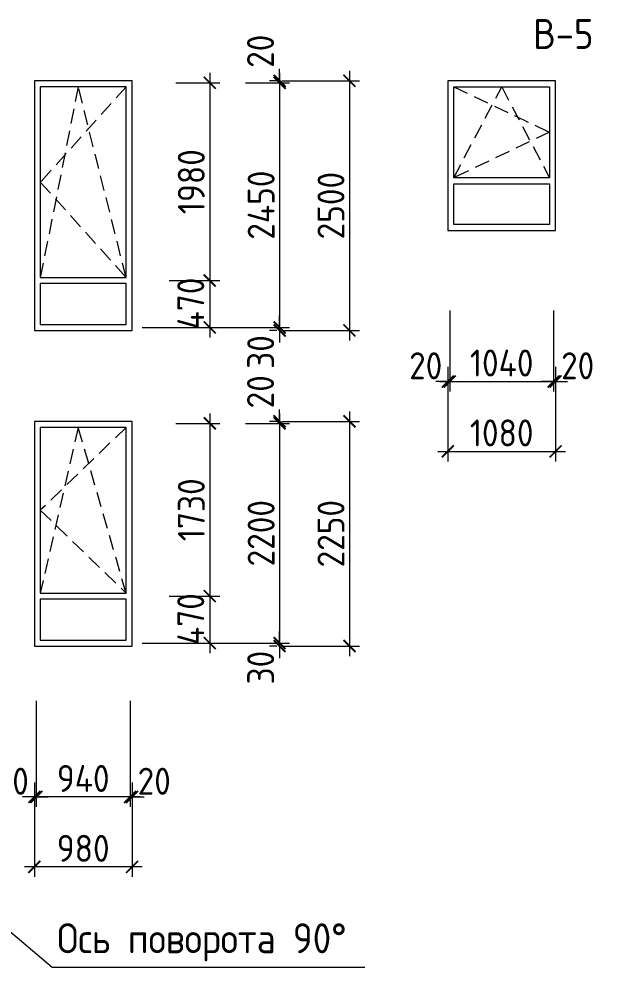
# Model space of a CAD drawing. Header units: millimetres. Extents: x 854812 to 1164625, y 589925 to 823301.
# Drawn here: x 1115268 to 1121073, y 589925 to 599419 of the extents above; entities that cross this region are included whole.
import ezdxf
from ezdxf.enums import TextEntityAlignment as Align

# ---------------------------------------------------------------- set-up
doc = ezdxf.new("R2010")
doc.units = ezdxf.units.MM
doc.linetypes.add('НЕВИДИМАЯX2', pattern=[0.75, 0.5, -0.25])
doc.layers.get('Defpoints').update_dxf_attribs({"color": 40})
for name, color, linetype, lineweight in [('АР_Марка_двери', 13, 'Continuous', 9), ('окна', 132, 'Continuous', 18), ('размеры', 215, 'Continuous', 13), ('текст', 7, 'Continuous', 13), ('УКАЗАТЕЛЬ', 6, 'Continuous', 13)]:
    doc.layers.add(name, color=color, linetype=linetype, lineweight=lineweight)
doc.styles.add('GOST 2.304', font='isocpeur.ttf', dxfattribs={"width": 0.9})
doc.dimstyles.new('1', dxfattribs={"dimscale": 100, "dimtxt": 2.7, "dimasz": 1.2, "dimexe": 1, "dimexo": 1, "dimgap": 0.5, "dimtad": 1, "dimdec": 0, "dimzin": 0, "dimdsep": 46, "dimtxsty": 'GOST 2.304', "dimblk": 'ARCHTICK', "dimcen": 0.09, "dimdle": 1, "dimclrd": 256, "dimclre": 256, "dimclrt": 7, "dimadec": 0, "dimazin": 0, "dimtfac": 1, "dimtdec": 0, "dimtmove": 1, "dimatfit": 3, "dimldrblk": 'ARCHTICK', "dimfxl": 100, "dimtolj": 1, "dimtzin": 0, "dimlwd": 5, "dimlwe": 5, "dimarcsym": 1})

# ---------------------------------------------------------------- blocks, each defined once
blk = doc.blocks.new('_ArchTick')
at = {"color": 0, "linetype": 'ByBlock', "const_width": 0.15}
blk.add_lwpolyline([(-0.5, -0.5), (0.5, 0.5)], dxfattribs=at)
blk = doc.blocks.new('*D876')
at = {"layer": 'Defpoints', "color": 0, "ltscale": 0.1}
for p in [(1115442.6, 592689.4, 0), (1116382.6, 592689.4, 0), (1115442.6, 591628.4)]:
    blk.add_point(p, dxfattribs=at)
at = {"layer": 'размеры', "lineweight": 5, "ltscale": 0.1}
for p, q in [((1115442.6, 592589.4), (1115442.6, 591528.4)), ((1116382.6, 592589.4), (1116382.6, 591528.4)), ((1116482.6, 591628.4), (1115342.6, 591628.4))]:
    blk.add_line(p, q, dxfattribs=at)
at = {"layer": 'размеры', "lineweight": 5, "ltscale": 0.1, "xscale": 120, "yscale": 120, "zscale": 120, "rotation": 180}
blk.add_blockref('_ArchTick', (1115442.6, 591628.4), dxfattribs=at)
at = {"layer": 'размеры', "lineweight": 5, "ltscale": 0.1, "xscale": 120, "yscale": 120, "zscale": 120}
blk.add_blockref('_ArchTick', (1116382.6, 591628.4), dxfattribs=at)
at = {"layer": 'размеры', "color": 7, "ltscale": 0.1, "insert": (1115912.6, 591813.4), "char_height": 270, "attachment_point": 5, "style": 'GOST 2.304'}
blk.add_mtext('\\A1;940', dxfattribs=at)
blk = doc.blocks.new('*D877')
at = {"layer": 'Defpoints', "color": 0, "ltscale": 0.1}
for p in [(1115422.6, 591739.4, 0), (1116402.6, 591739.4, 0), (1115422.6, 590928.4)]:
    blk.add_point(p, dxfattribs=at)
at = {"layer": 'размеры', "lineweight": 5, "ltscale": 0.1}
for p, q in [((1115422.6, 591639.4), (1115422.6, 590828.4)), ((1116402.6, 591639.4), (1116402.6, 590828.4)), ((1116502.6, 590928.4), (1115322.6, 590928.4))]:
    blk.add_line(p, q, dxfattribs=at)
at = {"layer": 'размеры', "lineweight": 5, "ltscale": 0.1, "xscale": 120, "yscale": 120, "zscale": 120, "rotation": 180}
blk.add_blockref('_ArchTick', (1115422.6, 590928.4), dxfattribs=at)
at = {"layer": 'размеры', "lineweight": 5, "ltscale": 0.1, "xscale": 120, "yscale": 120, "zscale": 120}
blk.add_blockref('_ArchTick', (1116402.6, 590928.4), dxfattribs=at)
at = {"layer": 'размеры', "color": 7, "ltscale": 0.1, "insert": (1115912.6, 591113.4), "char_height": 270, "attachment_point": 5, "style": 'GOST 2.304'}
blk.add_mtext('\\A1;980', dxfattribs=at)
blk = doc.blocks.new('*D878')
at = {"layer": 'Defpoints', "color": 0, "ltscale": 0.1}
for p in [(1116382.6, 591874.7), (1116402.6, 591874.7), (1116382.6, 591628.4)]:
    blk.add_point(p, dxfattribs=at)
at = {"layer": 'размеры', "lineweight": 5, "ltscale": 0.1}
for p, q in [((1116382.6, 591774.7), (1116382.6, 591528.4)), ((1116402.6, 591774.7), (1116402.6, 591528.4)), ((1116382.6, 591628.4), (1116262.6, 591628.4)), ((1116402.6, 591628.4), (1116382.6, 591628.4)), ((1116402.6, 591628.4), (1116522.6, 591628.4))]:
    blk.add_line(p, q, dxfattribs=at)
at = {"layer": 'размеры', "lineweight": 5, "ltscale": 0.1, "xscale": 120, "yscale": 120, "zscale": 120}
blk.add_blockref('_ArchTick', (1116382.6, 591628.4), dxfattribs=at)
at = {"layer": 'размеры', "lineweight": 5, "ltscale": 0.1, "xscale": 120, "yscale": 120, "zscale": 120, "rotation": 180}
blk.add_blockref('_ArchTick', (1116402.6, 591628.4), dxfattribs=at)
at = {"layer": 'размеры', "color": 7, "ltscale": 0.1, "insert": (1116624.1, 591785.8), "char_height": 270, "attachment_point": 5, "style": 'GOST 2.304'}
blk.add_mtext('\\A1;20', dxfattribs=at)
blk = doc.blocks.new('*D879')
at = {"layer": 'Defpoints', "color": 0, "ltscale": 0.1}
for p in [(1115422.6, 591874.7), (1115442.6, 591874.7), (1115442.6, 591628.4)]:
    blk.add_point(p, dxfattribs=at)
at = {"layer": 'размеры', "lineweight": 5, "ltscale": 0.1}
for p, q in [((1115422.6, 591774.7), (1115422.6, 591528.4)), ((1115442.6, 591774.7), (1115442.6, 591528.4)), ((1115422.6, 591628.4), (1115302.6, 591628.4)), ((1115422.6, 591628.4), (1115442.6, 591628.4)), ((1115442.6, 591628.4), (1115562.6, 591628.4))]:
    blk.add_line(p, q, dxfattribs=at)
at = {"layer": 'размеры', "lineweight": 5, "ltscale": 0.1, "xscale": 120, "yscale": 120, "zscale": 120}
blk.add_blockref('_ArchTick', (1115422.6, 591628.4), dxfattribs=at)
at = {"layer": 'размеры', "lineweight": 5, "ltscale": 0.1, "xscale": 120, "yscale": 120, "zscale": 120, "rotation": 180}
blk.add_blockref('_ArchTick', (1115442.6, 591628.4), dxfattribs=at)
at = {"layer": 'размеры', "color": 7, "ltscale": 0.1, "insert": (1115201.1, 591785.8), "char_height": 270, "attachment_point": 5, "style": 'GOST 2.304'}
blk.add_mtext('\\A1;20', dxfattribs=at)
blk = doc.blocks.new('*D880')
at = {"layer": 'Defpoints', "color": 0, "ltscale": 0.1}
for p in [(1117440.3, 598779.4), (1117102.6, 596329.4), (1117881, 596329.4)]:
    blk.add_point(p, dxfattribs=at)
at = {"layer": 'размеры', "lineweight": 5, "ltscale": 0.1}
for p, q in [((1117881, 598879.4), (1117881, 596229.4)), ((1117540.3, 598779.4), (1117981, 598779.4)), ((1117202.6, 596329.4), (1117981, 596329.4))]:
    blk.add_line(p, q, dxfattribs=at)
at = {"layer": 'размеры', "lineweight": 5, "ltscale": 0.1, "xscale": 120, "yscale": 120, "zscale": 120}
for p, rotation in [((1117881, 598779.4), 90), ((1117881, 596329.4), 270)]:
    blk.add_blockref('_ArchTick', p, dxfattribs=dict(at, rotation=rotation))
at = {"layer": 'размеры', "color": 7, "ltscale": 0.1, "insert": (1117696, 597554.4), "char_height": 270, "attachment_point": 5, "rotation": 90, "style": 'GOST 2.304'}
blk.add_mtext('\\A1;2450', dxfattribs=at)
blk = doc.blocks.new('*D881')
at = {"layer": 'Defpoints', "color": 0, "ltscale": 0.1}
for p in [(1117802.6, 598799.4), (1117802.6, 596299.4), (1118581, 596299.4)]:
    blk.add_point(p, dxfattribs=at)
at = {"layer": 'размеры', "lineweight": 5, "ltscale": 0.1}
for p, q in [((1118581, 598899.4), (1118581, 596199.4)), ((1117902.6, 598799.4), (1118681, 598799.4)), ((1117902.6, 596299.4), (1118681, 596299.4))]:
    blk.add_line(p, q, dxfattribs=at)
at = {"layer": 'размеры', "lineweight": 5, "ltscale": 0.1, "xscale": 120, "yscale": 120, "zscale": 120}
for p, rotation in [((1118581, 598799.4), 90), ((1118581, 596299.4), 270)]:
    blk.add_blockref('_ArchTick', p, dxfattribs=dict(at, rotation=rotation))
at = {"layer": 'размеры', "color": 7, "ltscale": 0.1, "insert": (1118396, 597549.4), "char_height": 270, "attachment_point": 5, "rotation": 90, "style": 'GOST 2.304'}
blk.add_mtext('\\A1;2500', dxfattribs=at)
blk = doc.blocks.new('*D882')
at = {"layer": 'Defpoints', "color": 0, "ltscale": 0.1}
for p in [(1117825.9, 598779.4), (1117881, 598799.4), (1117954.2, 598799.4)]:
    blk.add_point(p, dxfattribs=at)
at = {"layer": 'размеры', "lineweight": 5, "ltscale": 0.1}
for p, q in [((1117881, 598799.4), (1117881, 598919.4)), ((1117854.2, 598799.4), (1117781, 598799.4)), ((1117881, 598779.4), (1117881, 598799.4)), ((1117881, 598779.4), (1117881, 598659.4)), ((1117925.9, 598779.4), (1117981, 598779.4))]:
    blk.add_line(p, q, dxfattribs=at)
at = {"layer": 'размеры', "lineweight": 5, "ltscale": 0.1, "xscale": 120, "yscale": 120, "zscale": 120}
for p, rotation in [((1117881, 598799.4), 270), ((1117881, 598779.4), 90)]:
    blk.add_blockref('_ArchTick', p, dxfattribs=dict(at, rotation=rotation))
at = {"layer": 'размеры', "color": 7, "ltscale": 0.1, "insert": (1117689.7, 599095.3), "char_height": 270, "attachment_point": 5, "rotation": 90, "style": 'GOST 2.304'}
blk.add_mtext('\\A1;20', dxfattribs=at)
blk = doc.blocks.new('*D883')
at = {"layer": 'Defpoints', "color": 0, "ltscale": 0.1}
for p in [(1117825.9, 596329.4), (1117881, 596299.4), (1117954.8, 596299.4)]:
    blk.add_point(p, dxfattribs=at)
at = {"layer": 'размеры', "lineweight": 5, "ltscale": 0.1}
for p, q in [((1117881, 596329.4), (1117881, 596449.4)), ((1117854.8, 596299.4), (1117781, 596299.4)), ((1117881, 596329.4), (1117881, 596299.4)), ((1117881, 596299.4), (1117881, 596179.4)), ((1117925.9, 596329.4), (1117981, 596329.4))]:
    blk.add_line(p, q, dxfattribs=at)
at = {"layer": 'размеры', "lineweight": 5, "ltscale": 0.1, "xscale": 120, "yscale": 120, "zscale": 120}
for p, rotation in [((1117881, 596329.4), 270), ((1117881, 596299.4), 90)]:
    blk.add_blockref('_ArchTick', p, dxfattribs=dict(at, rotation=rotation))
at = {"layer": 'размеры', "color": 7, "ltscale": 0.1, "insert": (1117691.4, 596083.5), "char_height": 270, "attachment_point": 5, "rotation": 90, "style": 'GOST 2.304'}
blk.add_mtext('\\A1;30', dxfattribs=at)
blk = doc.blocks.new('*D884')
at = {"layer": 'Defpoints', "color": 0, "ltscale": 0.1}
for p in [(1116740.3, 598779.4), (1116675.2, 596799.4), (1117181, 596799.4)]:
    blk.add_point(p, dxfattribs=at)
at = {"layer": 'размеры', "lineweight": 5, "ltscale": 0.1}
for p, q in [((1117181, 598879.4), (1117181, 596699.4)), ((1116840.3, 598779.4), (1117281, 598779.4)), ((1116775.2, 596799.4), (1117281, 596799.4))]:
    blk.add_line(p, q, dxfattribs=at)
at = {"layer": 'размеры', "lineweight": 5, "ltscale": 0.1, "xscale": 120, "yscale": 120, "zscale": 120}
for p, rotation in [((1117181, 598779.4), 90), ((1117181, 596799.4), 270)]:
    blk.add_blockref('_ArchTick', p, dxfattribs=dict(at, rotation=rotation))
at = {"layer": 'размеры', "color": 7, "ltscale": 0.1, "insert": (1116996, 597789.4), "char_height": 270, "attachment_point": 5, "rotation": 90, "style": 'GOST 2.304'}
blk.add_mtext('\\A1;1980', dxfattribs=at)
blk = doc.blocks.new('*D885')
at = {"layer": 'Defpoints', "color": 0, "ltscale": 0.1}
for p in [(1116740.3, 596799.4), (1116402.6, 596329.4), (1117181, 596329.4)]:
    blk.add_point(p, dxfattribs=at)
at = {"layer": 'размеры', "lineweight": 5, "ltscale": 0.1}
for p, q in [((1117181, 596899.4), (1117181, 596229.4)), ((1116840.3, 596799.4), (1117281, 596799.4)), ((1116502.6, 596329.4), (1117281, 596329.4))]:
    blk.add_line(p, q, dxfattribs=at)
at = {"layer": 'размеры', "lineweight": 5, "ltscale": 0.1, "xscale": 120, "yscale": 120, "zscale": 120}
for p, rotation in [((1117181, 596799.4), 90), ((1117181, 596329.4), 270)]:
    blk.add_blockref('_ArchTick', p, dxfattribs=dict(at, rotation=rotation))
at = {"layer": 'размеры', "color": 7, "ltscale": 0.1, "insert": (1116990.5, 596569.1), "char_height": 270, "attachment_point": 5, "rotation": 90, "style": 'GOST 2.304'}
blk.add_mtext('\\A1;470', dxfattribs=at)
blk = doc.blocks.new('*D886')
at = {"layer": 'Defpoints', "color": 0, "ltscale": 0.1}
for p in [(1117440.3, 595369.4), (1117102.6, 593169.4), (1117881, 593169.4)]:
    blk.add_point(p, dxfattribs=at)
at = {"layer": 'размеры', "lineweight": 5, "ltscale": 0.1}
for p, q in [((1117881, 595469.4), (1117881, 593069.4)), ((1117540.3, 595369.4), (1117981, 595369.4)), ((1117202.6, 593169.4), (1117981, 593169.4))]:
    blk.add_line(p, q, dxfattribs=at)
at = {"layer": 'размеры', "lineweight": 5, "ltscale": 0.1, "xscale": 120, "yscale": 120, "zscale": 120}
for p, rotation in [((1117881, 595369.4), 90), ((1117881, 593169.4), 270)]:
    blk.add_blockref('_ArchTick', p, dxfattribs=dict(at, rotation=rotation))
at = {"layer": 'размеры', "color": 7, "ltscale": 0.1, "insert": (1117696, 594269.4), "char_height": 270, "attachment_point": 5, "rotation": 90, "style": 'GOST 2.304'}
blk.add_mtext('\\A1;2200', dxfattribs=at)
blk = doc.blocks.new('*D887')
at = {"layer": 'Defpoints', "color": 0, "ltscale": 0.1}
for p in [(1117802.6, 595389.4), (1117802.6, 593139.4), (1118581, 593139.4)]:
    blk.add_point(p, dxfattribs=at)
at = {"layer": 'размеры', "lineweight": 5, "ltscale": 0.1}
for p, q in [((1118581, 595489.4), (1118581, 593039.4)), ((1117902.6, 595389.4), (1118681, 595389.4)), ((1117902.6, 593139.4), (1118681, 593139.4))]:
    blk.add_line(p, q, dxfattribs=at)
at = {"layer": 'размеры', "lineweight": 5, "ltscale": 0.1, "xscale": 120, "yscale": 120, "zscale": 120}
for p, rotation in [((1118581, 595389.4), 90), ((1118581, 593139.4), 270)]:
    blk.add_blockref('_ArchTick', p, dxfattribs=dict(at, rotation=rotation))
at = {"layer": 'размеры', "color": 7, "ltscale": 0.1, "insert": (1118396, 594264.4), "char_height": 270, "attachment_point": 5, "rotation": 90, "style": 'GOST 2.304'}
blk.add_mtext('\\A1;2250', dxfattribs=at)
blk = doc.blocks.new('*D888')
at = {"layer": 'Defpoints', "color": 0, "ltscale": 0.1}
for p in [(1117825.9, 595369.4), (1117881, 595389.4), (1117954.2, 595389.4)]:
    blk.add_point(p, dxfattribs=at)
at = {"layer": 'размеры', "lineweight": 5, "ltscale": 0.1}
for p, q in [((1117881, 595389.4), (1117881, 595509.4)), ((1117854.2, 595389.4), (1117781, 595389.4)), ((1117881, 595369.4), (1117881, 595389.4)), ((1117881, 595369.4), (1117881, 595249.4)), ((1117925.9, 595369.4), (1117981, 595369.4))]:
    blk.add_line(p, q, dxfattribs=at)
at = {"layer": 'размеры', "lineweight": 5, "ltscale": 0.1, "xscale": 120, "yscale": 120, "zscale": 120}
for p, rotation in [((1117881, 595389.4), 270), ((1117881, 595369.4), 90)]:
    blk.add_blockref('_ArchTick', p, dxfattribs=dict(at, rotation=rotation))
at = {"layer": 'размеры', "color": 7, "ltscale": 0.1, "insert": (1117689.7, 595685.3), "char_height": 270, "attachment_point": 5, "rotation": 90, "style": 'GOST 2.304'}
blk.add_mtext('\\A1;20', dxfattribs=at)
blk = doc.blocks.new('*D889')
at = {"layer": 'Defpoints', "color": 0, "ltscale": 0.1}
for p in [(1117825.9, 593169.4), (1117881, 593139.4), (1117954.8, 593139.4)]:
    blk.add_point(p, dxfattribs=at)
at = {"layer": 'размеры', "lineweight": 5, "ltscale": 0.1}
for p, q in [((1117881, 593169.4), (1117881, 593289.4)), ((1117881, 593169.4), (1117881, 593139.4)), ((1117925.9, 593169.4), (1117981, 593169.4)), ((1117854.8, 593139.4), (1117781, 593139.4)), ((1117881, 593139.4), (1117881, 593019.4))]:
    blk.add_line(p, q, dxfattribs=at)
at = {"layer": 'размеры', "lineweight": 5, "ltscale": 0.1, "xscale": 120, "yscale": 120, "zscale": 120}
for p, rotation in [((1117881, 593169.4), 270), ((1117881, 593139.4), 90)]:
    blk.add_blockref('_ArchTick', p, dxfattribs=dict(at, rotation=rotation))
at = {"layer": 'размеры', "color": 7, "ltscale": 0.1, "insert": (1117691.4, 592923.5), "char_height": 270, "attachment_point": 5, "rotation": 90, "style": 'GOST 2.304'}
blk.add_mtext('\\A1;30', dxfattribs=at)
blk = doc.blocks.new('*D890')
at = {"layer": 'Defpoints', "color": 0, "ltscale": 0.1}
for p in [(1116740.3, 595369.4), (1116675.2, 593639.4), (1117181, 593639.4)]:
    blk.add_point(p, dxfattribs=at)
at = {"layer": 'размеры', "lineweight": 5, "ltscale": 0.1}
for p, q in [((1117181, 595469.4), (1117181, 593539.4)), ((1116840.3, 595369.4), (1117281, 595369.4)), ((1116775.2, 593639.4), (1117281, 593639.4))]:
    blk.add_line(p, q, dxfattribs=at)
at = {"layer": 'размеры', "lineweight": 5, "ltscale": 0.1, "xscale": 120, "yscale": 120, "zscale": 120}
for p, rotation in [((1117181, 595369.4), 90), ((1117181, 593639.4), 270)]:
    blk.add_blockref('_ArchTick', p, dxfattribs=dict(at, rotation=rotation))
at = {"layer": 'размеры', "color": 7, "ltscale": 0.1, "insert": (1116996, 594504.4), "char_height": 270, "attachment_point": 5, "rotation": 90, "style": 'GOST 2.304'}
blk.add_mtext('\\A1;1730', dxfattribs=at)
blk = doc.blocks.new('*D891')
at = {"layer": 'Defpoints', "color": 0, "ltscale": 0.1}
for p in [(1116740.3, 593639.4), (1116402.6, 593169.4), (1117181, 593169.4)]:
    blk.add_point(p, dxfattribs=at)
at = {"layer": 'размеры', "lineweight": 5, "ltscale": 0.1}
for p, q in [((1117181, 593739.4), (1117181, 593069.4)), ((1116840.3, 593639.4), (1117281, 593639.4)), ((1116502.6, 593169.4), (1117281, 593169.4))]:
    blk.add_line(p, q, dxfattribs=at)
at = {"layer": 'размеры', "lineweight": 5, "ltscale": 0.1, "xscale": 120, "yscale": 120, "zscale": 120}
for p, rotation in [((1117181, 593639.4), 90), ((1117181, 593169.4), 270)]:
    blk.add_blockref('_ArchTick', p, dxfattribs=dict(at, rotation=rotation))
at = {"layer": 'размеры', "color": 7, "ltscale": 0.1, "insert": (1116990.5, 593409.1), "char_height": 270, "attachment_point": 5, "rotation": 90, "style": 'GOST 2.304'}
blk.add_mtext('\\A1;470', dxfattribs=at)
blk = doc.blocks.new('*D892')
at = {"layer": 'Defpoints', "color": 0, "ltscale": 0.1}
for p in [(1119586.8, 596599.4, 0), (1120626.8, 596599.4, 0), (1120626.8, 595788.4)]:
    blk.add_point(p, dxfattribs=at)
at = {"layer": 'размеры', "lineweight": 5, "ltscale": 0.1}
for p, q in [((1119586.8, 596499.4), (1119586.8, 595688.4)), ((1120626.8, 596499.4), (1120626.8, 595688.4)), ((1119486.8, 595788.4), (1120726.8, 595788.4))]:
    blk.add_line(p, q, dxfattribs=at)
at = {"layer": 'размеры', "lineweight": 5, "ltscale": 0.1, "xscale": 120, "yscale": 120, "zscale": 120, "rotation": 180}
blk.add_blockref('_ArchTick', (1119586.8, 595788.4), dxfattribs=at)
at = {"layer": 'размеры', "lineweight": 5, "ltscale": 0.1, "xscale": 120, "yscale": 120, "zscale": 120}
blk.add_blockref('_ArchTick', (1120626.8, 595788.4), dxfattribs=at)
at = {"layer": 'размеры', "color": 7, "ltscale": 0.1, "insert": (1120106.8, 595973.4), "char_height": 270, "attachment_point": 5, "style": 'GOST 2.304'}
blk.add_mtext('\\A1;1040', dxfattribs=at)
blk = doc.blocks.new('*D893')
at = {"layer": 'Defpoints', "color": 0, "ltscale": 0.1}
for p in [(1119566.8, 595899.4, 0), (1120646.8, 595899.4, 0), (1120646.8, 595088.4)]:
    blk.add_point(p, dxfattribs=at)
at = {"layer": 'размеры', "lineweight": 5, "ltscale": 0.1}
for p, q in [((1119566.8, 595799.4), (1119566.8, 594988.4)), ((1120646.8, 595799.4), (1120646.8, 594988.4)), ((1119466.8, 595088.4), (1120746.8, 595088.4))]:
    blk.add_line(p, q, dxfattribs=at)
at = {"layer": 'размеры', "lineweight": 5, "ltscale": 0.1, "xscale": 120, "yscale": 120, "zscale": 120, "rotation": 180}
blk.add_blockref('_ArchTick', (1119566.8, 595088.4), dxfattribs=at)
at = {"layer": 'размеры', "lineweight": 5, "ltscale": 0.1, "xscale": 120, "yscale": 120, "zscale": 120}
blk.add_blockref('_ArchTick', (1120646.8, 595088.4), dxfattribs=at)
at = {"layer": 'размеры', "color": 7, "ltscale": 0.1, "insert": (1120106.8, 595273.4), "char_height": 270, "attachment_point": 5, "style": 'GOST 2.304'}
blk.add_mtext('\\A1;1080', dxfattribs=at)
blk = doc.blocks.new('*D894')
at = {"layer": 'Defpoints', "color": 0, "ltscale": 0.1}
for p in [(1119566.8, 596034.7), (1119586.8, 596034.7), (1119586.8, 595788.4)]:
    blk.add_point(p, dxfattribs=at)
at = {"layer": 'размеры', "lineweight": 5, "ltscale": 0.1}
for p, q in [((1119566.8, 595934.7), (1119566.8, 595688.4)), ((1119586.8, 595934.7), (1119586.8, 595688.4)), ((1119566.8, 595788.4), (1119446.8, 595788.4)), ((1119566.8, 595788.4), (1119586.8, 595788.4)), ((1119586.8, 595788.4), (1119706.8, 595788.4))]:
    blk.add_line(p, q, dxfattribs=at)
at = {"layer": 'размеры', "lineweight": 5, "ltscale": 0.1, "xscale": 120, "yscale": 120, "zscale": 120}
blk.add_blockref('_ArchTick', (1119566.8, 595788.4), dxfattribs=at)
at = {"layer": 'размеры', "lineweight": 5, "ltscale": 0.1, "xscale": 120, "yscale": 120, "zscale": 120, "rotation": 180}
blk.add_blockref('_ArchTick', (1119586.8, 595788.4), dxfattribs=at)
at = {"layer": 'размеры', "color": 7, "ltscale": 0.1, "insert": (1119345.3, 595945.8), "char_height": 270, "attachment_point": 5, "style": 'GOST 2.304'}
blk.add_mtext('\\A1;20', dxfattribs=at)
blk = doc.blocks.new('*D895')
at = {"layer": 'Defpoints', "color": 0, "ltscale": 0.1}
for p in [(1120626.8, 596034.7), (1120646.8, 596034.7), (1120626.8, 595788.4)]:
    blk.add_point(p, dxfattribs=at)
at = {"layer": 'размеры', "lineweight": 5, "ltscale": 0.1}
for p, q in [((1120626.8, 595934.7), (1120626.8, 595688.4)), ((1120646.8, 595934.7), (1120646.8, 595688.4)), ((1120626.8, 595788.4), (1120506.8, 595788.4)), ((1120646.8, 595788.4), (1120626.8, 595788.4)), ((1120646.8, 595788.4), (1120766.8, 595788.4))]:
    blk.add_line(p, q, dxfattribs=at)
at = {"layer": 'размеры', "lineweight": 5, "ltscale": 0.1, "xscale": 120, "yscale": 120, "zscale": 120}
blk.add_blockref('_ArchTick', (1120626.8, 595788.4), dxfattribs=at)
at = {"layer": 'размеры', "lineweight": 5, "ltscale": 0.1, "xscale": 120, "yscale": 120, "zscale": 120, "rotation": 180}
blk.add_blockref('_ArchTick', (1120646.8, 595788.4), dxfattribs=at)
at = {"layer": 'размеры', "color": 7, "ltscale": 0.1, "insert": (1120868.3, 595945.8), "char_height": 270, "attachment_point": 5, "style": 'GOST 2.304'}
blk.add_mtext('\\A1;20', dxfattribs=at)

msp = doc.modelspace()

# ---------------------------------------------------------------- linework, layer by layer
at = {"layer": 'окна', "color": 7, "ltscale": 0.1, "elevation": 0}
for points in [[(1115422.6, 596299.4), (1116402.6, 596299.4), (1116402.6, 598799.4), (1115422.6, 598799.4)], [(1119566.8, 597299.4), (1120646.8, 597299.4), (1120646.8, 598799.4), (1119566.8, 598799.4)], [(1116342.6, 596829.4), (1116342.6, 598739.4), (1115482.6, 598739.4), (1115482.6, 596829.4)], [(1119626.8, 597829.3), (1119626.8, 598739.4), (1120586.8, 598739.4), (1120586.8, 597829.3)], [(1120586.8, 597769.3), (1120586.8, 597359.4), (1119626.8, 597359.4), (1119626.8, 597769.3)], [(1115482.6, 596769.4), (1115482.6, 596359.4), (1116342.6, 596359.4), (1116342.6, 596769.4)]]:
    msp.add_lwpolyline(points, close=True, dxfattribs=at)
at = {"layer": 'окна', "color": 7, "ltscale": 0.1}
for points in [[(1115422.6, 593139.4), (1116402.6, 593139.4), (1116402.6, 595389.4), (1115422.6, 595389.4)], [(1116342.6, 593669.4), (1116342.6, 595329.4), (1115482.6, 595329.4), (1115482.6, 593669.4)], [(1115482.6, 593609.4), (1115482.6, 593199.4), (1116342.6, 593199.4), (1116342.6, 593609.4)]]:
    msp.add_lwpolyline(points, close=True, dxfattribs=at)
at = {"layer": 'размеры', "ltscale": 0.1}
for p, q in [((1114961.4, 590463.4, 0), (1115601.2, 589925.2, 0)), ((1115601.2, 589925.2, 0), (1118734, 589925.2, 0))]:
    msp.add_line(p, q, dxfattribs=at)
at = {"layer": 'УКАЗАТЕЛЬ', "linetype": 'НЕВИДИМАЯX2', "ltscale": 300, "elevation": 0}
for points in [[(1116342.6, 598739.4), (1115482.6, 597784.4), (1116342.6, 596829.4)], [(1116342.6, 596829.4), (1115862.6, 598739.4), (1115482.6, 596829.4)], [(1119626.8, 598739.4), (1120586.8, 598284.4), (1119626.8, 597829.3)], [(1119626.8, 597829.3), (1120106.8, 598739.4), (1120586.8, 597829.3)]]:
    msp.add_lwpolyline(points, dxfattribs=at)
at = {"layer": 'УКАЗАТЕЛЬ', "linetype": 'НЕВИДИМАЯX2', "ltscale": 300}
for points in [[(1116342.6, 595329.4), (1115482.6, 594499.4), (1116342.6, 593669.4)], [(1116342.6, 593669.4), (1115862.6, 595329.4), (1115482.6, 593669.4)]]:
    msp.add_lwpolyline(points, dxfattribs=at)

# ---------------------------------------------------------------- texts
at = {"layer": 'АР_Марка_двери', "linetype": 'Continuous', "lineweight": 15, "style": 'GOST 2.304', "width": 0.9}
msp.add_text('В-5', height=300, dxfattribs=at).set_placement((1120724.6, 599118.4, 0), align=Align.CENTER)
at = {"layer": 'текст', "color": 7, "insert": (1117101.8, 590172.7, 0), "char_height": 300, "width": 14966.17, "attachment_point": 5, "style": 'GOST 2.304'}
msp.add_mtext('{\\C256;Ось поворота 90%%D}', dxfattribs=at)

# ---------------------------------------------------------------- dimensions: what is measured, and where the dimension line sits
at = {"layer": 'размеры', "ltscale": 0.1}
for base, p1, p2, angle, picture, middle in [((1117881, 598799.4, 0), (1117825.9, 598779.4, 0), (1117954.2, 598799.4, 0), 90, '*D882', (1117874.7, 599095.3, 0)), ((1117881, 596299.4, 0), (1117825.9, 596329.4, 0), (1117954.8, 596299.4, 0), 270, '*D883', (1117876.4, 596083.5, 0)), ((1120626.8, 595788.4, 0), (1120646.8, 596034.7, 0), (1120626.8, 596034.7, 0), 180, '*D895', (1120868.3, 595760.8, 0)), ((1117881, 595389.4), (1117825.9, 595369.4), (1117954.2, 595389.4), 90, '*D888', (1117874.7, 595685.3)), ((1117881, 593139.4), (1117825.9, 593169.4), (1117954.8, 593139.4), 270, '*D889', (1117876.4, 592923.5)), ((1116382.6, 591628.4), (1116402.6, 591874.7), (1116382.6, 591874.7), 180, '*D878', (1116624.1, 591600.8))]:
    dim = msp.add_linear_dim(base=base, p1=p1, p2=p2, angle=angle, dimstyle='1', dxfattribs=at)
    dim.commit()
    dim.dimension.update_dxf_attribs({"geometry": picture, "text_midpoint": middle, "dimtype": 160})
for base, p1, p2, angle, picture, middle in [((1117181, 596799.4, 0), (1116740.3, 598779.4, 0), (1116675.2, 596799.4, 0), 90, '*D884', (1116996, 597789.4, 0)), ((1117881, 596329.4, 0), (1117440.3, 598779.4, 0), (1117102.6, 596329.4, 0), 90, '*D880', (1117696, 597554.4, 0)), ((1118581, 596299.4, 0), (1117802.6, 598799.4, 0), (1117802.6, 596299.4, 0), 90, '*D881', (1118396, 597549.4, 0)), ((1117181, 593639.4), (1116740.3, 595369.4), (1116675.2, 593639.4), 90, '*D890', (1116996, 594504.4)), ((1117881, 593169.4), (1117440.3, 595369.4), (1117102.6, 593169.4), 90, '*D886', (1117696, 594269.4)), ((1118581, 593139.4), (1117802.6, 595389.4), (1117802.6, 593139.4), 90, '*D887', (1118396, 594264.4)), ((1115442.6, 591628.4), (1116382.6, 592689.4, 0), (1115442.6, 592689.4, 0), 180, '*D876', (1115912.6, 591813.4)), ((1115422.6, 590928.4), (1116402.6, 591739.4, 0), (1115422.6, 591739.4, 0), 180, '*D877', (1115912.6, 591113.4))]:
    dim = msp.add_linear_dim(base=base, p1=p1, p2=p2, angle=angle, dimstyle='1', dxfattribs=at)
    dim.commit()
    dim.dimension.update_dxf_attribs({"geometry": picture, "text_midpoint": middle})
for base, p1, p2, picture, middle in [((1117181, 596329.4, 0), (1116740.3, 596799.4, 0), (1116402.6, 596329.4, 0), '*D885', (1116990.5, 596569.1, 0)), ((1117181, 593169.4), (1116740.3, 593639.4), (1116402.6, 593169.4), '*D891', (1116990.5, 593409.1))]:
    dim = msp.add_linear_dim(base=base, p1=p1, p2=p2, angle=90, dimstyle='1', override={"dimtmove": 2}, dxfattribs=at)
    dim.commit()
    dim.dimension.update_dxf_attribs({"geometry": picture, "text_midpoint": middle, "dimtype": 160})
for base, p1, p2, picture, middle in [((1120626.8, 595788.4, 0), (1119586.8, 596599.4, 0), (1120626.8, 596599.4, 0), '*D892', (1120106.8, 595973.4, 0)), ((1120646.8, 595088.4, 0), (1119566.8, 595899.4, 0), (1120646.8, 595899.4, 0), '*D893', (1120106.8, 595273.4, 0))]:
    dim = msp.add_linear_dim(base=base, p1=p1, p2=p2, dimstyle='1', dxfattribs=at)
    dim.commit()
    dim.dimension.update_dxf_attribs({"geometry": picture, "text_midpoint": middle})
for base, p1, p2, picture, middle in [((1119586.8, 595788.4, 0), (1119566.8, 596034.7, 0), (1119586.8, 596034.7, 0), '*D894', (1119345.3, 595760.8, 0)), ((1115442.6, 591628.4), (1115422.6, 591874.7), (1115442.6, 591874.7), '*D879', (1115201.1, 591600.8))]:
    dim = msp.add_linear_dim(base=base, p1=p1, p2=p2, dimstyle='1', dxfattribs=at)
    dim.commit()
    dim.dimension.update_dxf_attribs({"geometry": picture, "text_midpoint": middle, "dimtype": 160})

doc.saveas('drawing.dxf')
